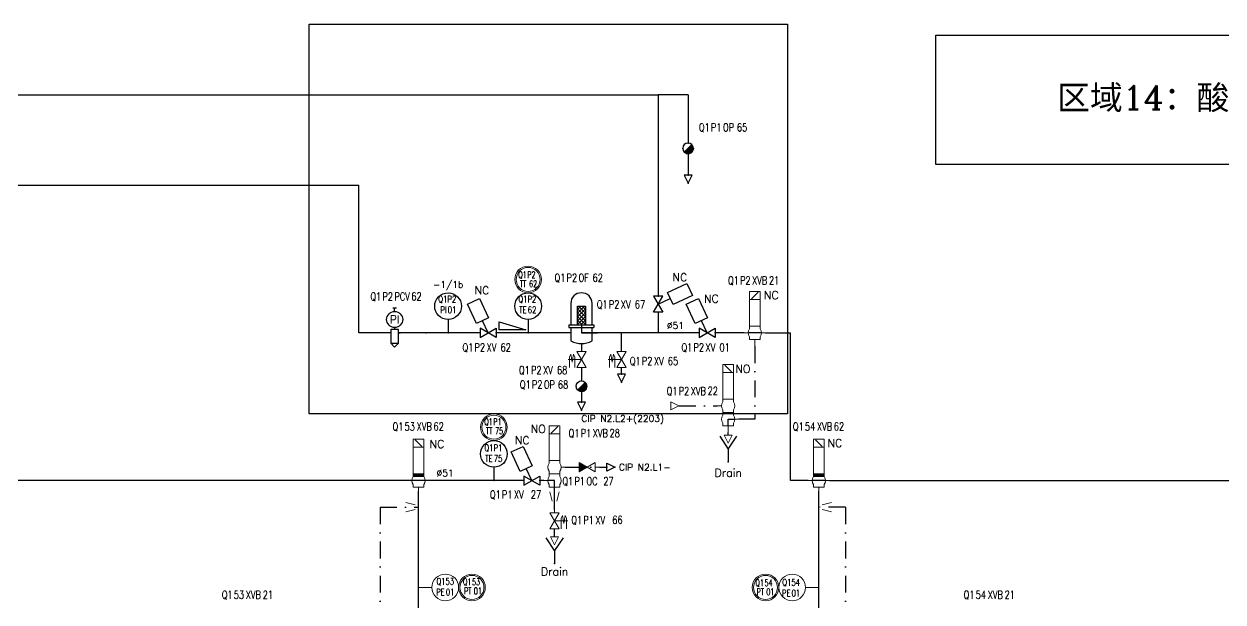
# Model space of a CAD drawing. Header units: inches. Extents: x 14562 to 16152, y 23695 to 24906.
# Drawn here: x 15173.7 to 15623, y 24674.7 to 24891.1 of the extents above; entities that cross this region are included whole.
import ezdxf
from ezdxf.enums import TextEntityAlignment as Align

# ---------------------------------------------------------------- set-up
doc = ezdxf.new("R2010")
doc.units = ezdxf.units.IN
doc.header["$MEASUREMENT"] = 0
doc.linetypes.add('ACAD_ISO02W100', pattern=[15, 12, -3])
doc.linetypes.add('DASHDOT2', pattern=[12.7, 6.35, -3.175, 0, -3.175])
doc.layers.add('31 Equipment', color=7, linetype='Continuous', lineweight=9)
doc.layers.add('33 Instruments Labels', color=7, linetype='Continuous', lineweight=9)
for name, color, linetype in [('CUVERIE', 7, 'Continuous'), ('LIBELLE-INSTRUM', 7, 'Continuous'), ('MATERIEL-DIVERS', 7, 'Continuous'), ('POMPES-PROCESS', 7, 'Continuous'), ('REPERES', 7, 'Continuous'), ('techn-data', 7, 'Continuous'), ('techn-data-rouge', 1, 'Continuous'), ('TEXTES', 7, 'Continuous'), ('TITRE', 7, 'Continuous'), ('TUYAUTERIE-EAU UTILITES FROIDE', 142, 'Continuous'), ('TUYAUTERIE-EGOUT', 32, 'Continuous'), ('TUYAUTERIE-GAZ', 3, 'Continuous'), ('TUYAUTERIE-NEP', 4, 'DASHDOT2'), ('TUYAUTERIE-VAPEUR', 6, 'Continuous'), ('TUYAUTERIE-VAPEUR PROCESS', 6, 'Continuous'), ('TXT_FR', 7, 'Continuous'), ('VANNES', 7, 'Continuous')]:
    doc.layers.add(name, color=color, linetype=linetype)
doc.layers.get('REPERES').off()
doc.styles.add('ROMANC', font='romanc')
doc.styles.add('ROMANS', font='ROMANS.SHX')
pattern_1 = [(45, (0, 0), (-0.02245064, 0.02245064), [])]

# ---------------------------------------------------------------- blocks, each defined once
blk = doc.blocks.new('APV-FCE-GEN-REDCON-1')
at = {"layer": '31 Equipment', "color": 7}
for p, q in [((-2.5, 2.5), (2.5, 1.25)), ((2.5, 1.25), (2.5, 1.25)), ((2.5, -1.25), (-2.5, -2.5))]:
    blk.add_line(p, q, dxfattribs=at)
blk = doc.blocks.new('APV-VLV-SSEAT-M+MP42-3')
at = {"layer": '31 Equipment'}
h = blk.add_hatch(dxfattribs=at)
h.set_pattern_fill('ANSI31', color=256, scale=0.01, style=0)
h.set_pattern_definition(pattern_1)
h.paths.add_polyline_path([(2, 2.5), (-2, 2.5), (-2, 1.5), (2, 1.5)])
at = {"layer": '31 Equipment', "ltscale": 38}
for p, q in [((1.25, 15.25), (-1.25, 12.75)), ((-4, 0), (-2.5, 0)), ((-2, 2.5), (-2, 1.5)), ((-2, 1.5), (2, 1.5)), ((2, 2.5), (2, 1.5)), ((-2, -2.5), (-2, -1.5)), ((2, -2.5), (-2, -2.5)), ((-2, -2.5), (2, -2.5)), ((0, -2.5), (0, -5)), ((2, -2.5), (2, -1.5))]:
    blk.add_line(p, q, dxfattribs=at)
at = {"layer": '31 Equipment', "lineweight": 30}
blk.add_line((-2.5, 0), (2.5, 0), dxfattribs=at)
at = {"layer": '31 Equipment'}
blk.add_line((2.5, 0), (4, 0), dxfattribs=at)
at = {"layer": '31 Equipment', "ltscale": 38}
for points in [[(-2, 12.5), (2, 12.5), (2, 15.5), (-2, 15.5)], [(-2, 2.5), (2, 2.5), (2, 12.5), (-2, 12.5)]]:
    blk.add_lwpolyline(points, close=True, dxfattribs=at)
for start, end in [(143.1301, 216.8699), (323.1301, 36.8699)]:
    blk.add_arc((0, 0), 2.5, start, end, dxfattribs=at)
blk = doc.blocks.new('APV-VLV-SSEAT-SW43-41')
at = {"layer": '31 Equipment', "ltscale": 38}
for p, q in [((1.25, 20.25), (-1.25, 17.75)), ((-2, 7.5), (-2, 6.5)), ((2, 7.5), (2, 6.5)), ((2.5, 5), (4, 5)), ((-2.5, 0), (-4, 0)), ((-2, 2.5), (-2, 3.5)), ((-2, 2.5), (2, 2.5)), ((-2, 2.5), (-2, 1.5)), ((2, 2.5), (2, 3.5)), ((2, 2.5), (2, 1.5)), ((-2, -1.5), (-2, -2.5)), ((-2, -2.5), (2, -2.5)), ((0, -2.5), (0, -5)), ((2, -1.5), (2, -2.5))]:
    blk.add_line(p, q, dxfattribs=at)
at = {"layer": '31 Equipment', "lineweight": 30}
for p, q in [((0, 0), (-2.5, 0)), ((0, -2.5), (0, 0))]:
    blk.add_line(p, q, dxfattribs=at)
at = {"layer": '31 Equipment', "ltscale": 38}
for points in [[(-2, 17.5), (2, 17.5), (2, 20.5), (-2, 20.5)], [(-2, 7.5), (2, 7.5), (2, 17.5), (-2, 17.5)]]:
    blk.add_lwpolyline(points, close=True, dxfattribs=at)
for centre, start, end in [((0, 5), 143.1301, 216.8699), ((0, 5), 323.1301, 36.8699), ((0, 0), 143.1301, 216.8699), ((0, 0), 323.1301, 36.8699)]:
    blk.add_arc(centre, 2.5, start, end, dxfattribs=at)
blk = doc.blocks.new('EGOUT')
at = {"color": 7}
for p, q in [((-3.2, 9.61), (0, 4.81)), ((0, 4.81), (3.2, 9.61)), ((0, 4.81), (0, 0))]:
    blk.add_line(p, q, dxfattribs=at)
at = {"color": 7, "extrusion": (0, -1, 0)}
blk.add_point((0, 0), dxfattribs=at)
at = {"layer": 'POMPES-PROCESS', "style": 'ROMANS'}
blk.add_attdef('EGOUT', text='', height=3, dxfattribs=at).set_placement((0, -4), align=Align.MIDDLE)
blk = doc.blocks.new('APV-SIGN-ARW-FLOW-1')
at = {"layer": '31 Equipment'}
for p, q in [((-1.5, -1.5), (-1.5, 1.5)), ((-1.5, 1.5), (1.5, 0)), ((1.5, 0), (-1.5, -1.5))]:
    blk.add_line(p, q, dxfattribs=at)
blk = doc.blocks.new('APV-VLV-SSEAT-SW42-3')
at = {"layer": '31 Equipment', "ltscale": 38}
for p, q in [((1.25, 15.25), (-1.25, 12.75)), ((-2, 2.5), (-2, 1.5)), ((2, 2.5), (2, 1.5)), ((-2, -2.5), (-2, -1.5)), ((2, -2.5), (-2, -2.5)), ((-2, -2.5), (2, -2.5)), ((0, -2.5), (0, -5)), ((2, -2.5), (2, -1.5))]:
    blk.add_line(p, q, dxfattribs=at)
at = {"layer": '31 Equipment'}
for p, q in [((-4, 0), (-2.5, 0)), ((2.5, 0), (4, 0))]:
    blk.add_line(p, q, dxfattribs=at)
at = {"layer": '31 Equipment', "lineweight": 30}
blk.add_line((2.5, 0), (-2.5, 0), dxfattribs=at)
at = {"layer": '31 Equipment', "ltscale": 38}
for points in [[(-2, 12.5), (2, 12.5), (2, 15.5), (-2, 15.5)], [(-2, 2.5), (2, 2.5), (2, 12.5), (-2, 12.5)]]:
    blk.add_lwpolyline(points, close=True, dxfattribs=at)
for start, end in [(143.1301, 216.8699), (323.1301, 36.8699)]:
    blk.add_arc((0, 0), 2.5, start, end, dxfattribs=at)
blk = doc.blocks.new('FLE23-A')
at = {"color": 7}
for p, q in [((0, 1.5), (-3, 0)), ((-3, 0), (0, -1.5)), ((0, -1.5), (0, 1.5))]:
    blk.add_line(p, q, dxfattribs=at)
at = {"layer": 'MATERIEL-DIVERS', "color": 7, "extrusion": (-1, 0, 0)}
blk.add_point((-3, 0), dxfattribs=at)
at = {"layer": 'MATERIEL-DIVERS', "color": 2}
for p in [(-3, 0), (0, 0)]:
    blk.add_point(p, dxfattribs=at)
at = {"layer": 'MATERIEL-DIVERS', "color": 7, "extrusion": (1, 0, 0)}
blk.add_point((0, 0), dxfattribs=at)
blk = doc.blocks.new('INSTR-M-L-PI')
at = {"color": 7, "extrusion": (0, -1, 0)}
blk.add_point((0, -10), dxfattribs=at)
at = {"layer": 'MATERIEL-DIVERS', "color": 7}
blk.add_line((0, -5), (0, -10), dxfattribs=at)
blk.add_circle((0, 0), 5, dxfattribs=at)
at = {"layer": 'LIBELLE-INSTRUM', "style": 'ROMANS', "width": 0.8, "flags": 8}
blk.add_attdef('PI', text='', height=3, dxfattribs=at).set_placement((0, 0), align=Align.MIDDLE)
blk = doc.blocks.new('INSTR-M-L-TE')
at = {"color": 7, "extrusion": (0, -1, 0)}
blk.add_point((0, -10), dxfattribs=at)
at = {"layer": 'MATERIEL-DIVERS', "color": 7}
blk.add_line((0, -5), (0, -10), dxfattribs=at)
blk.add_circle((0, 0), 5, dxfattribs=at)
at = {"layer": 'LIBELLE-INSTRUM', "style": 'ROMANS', "width": 0.8, "flags": 8}
blk.add_attdef('TE', text='', height=3, dxfattribs=at).set_placement((0, 0), align=Align.MIDDLE)
blk = doc.blocks.new('DETR12MODIF')
at = {"layer": 'MATERIEL-DIVERS', "color": 7}
for p, q in [((-0.67, 9.33), (0.67, 9.33)), ((0, 8), (0, 9.33)), ((-1.33, 0), (-2, 0)), ((-1.33, -4), (-1.33, 1.33)), ((-1.33, 1.33), (1.33, 1.33)), ((1.33, 1.33), (1.33, -4)), ((1.33, 0), (2, 0)), ((-1.33, -4), (0, -5.33)), ((1.33, -4), (-1.33, -4)), ((0, -5.33), (1.33, -4))]:
    blk.add_line(p, q, dxfattribs=at)
at = {"layer": 'MATERIEL-DIVERS'}
blk.add_line((0, 2), (0, 1.33), dxfattribs=at)
blk.add_circle((0, 5), 3, dxfattribs=at)
at = {"layer": 'MATERIEL-DIVERS', "style": 'ROMANS'}
blk.add_text('PI', height=3, dxfattribs=at).set_placement((0, 5), align=Align.MIDDLE)
blk = doc.blocks.new('*X62')
at = {"color": 0}
for p, q in [((688.5, 377.37), (691.13, 380)), ((688.5, 378.79), (689.71, 380)), ((688.5, 375.96), (691.5, 378.96)), ((688.5, 374.54), (691.5, 377.54)), ((688.5, 373.13), (691.5, 376.13)), ((689.78, 373), (691.5, 374.72)), ((691.2, 373), (691.5, 373.3))]:
    blk.add_line(p, q, dxfattribs=at)
blk = doc.blocks.new('SAFILT')
for p, q in [((-4, 11), (-4, 3)), ((-1.5, 3), (-1.5, 10)), ((-1.5, 10), (1.5, 10)), ((1.5, 10), (1.5, 3)), ((4, 3), (4, 11)), ((-4, 0), (-6, 0)), ((-4.68, 3), (-4.68, 2)), ((-4.68, 3), (4.68, 3)), ((-4.68, 2), (4.68, 2)), ((-4, 2), (-4, -3)), ((0, 3), (0, 0)), ((0, 0), (6, 0)), ((4, -3), (4, 2)), ((4.68, 3), (4.68, 2)), ((0, -4), (0, -6))]:
    blk.add_line(p, q)
for centre, radius, start, end in [((0, 11), 4, 0, 180), ((0, 4.5), 8.5, 241.9275, 298.0725)]:
    blk.add_arc(centre, radius, start, end)
at = {"xscale": -1}
blk.add_blockref('*X62', (690, -370), dxfattribs=at)
blk.add_blockref('*X62', (-690, -370))
blk = doc.blocks.new('*X65')
at = {"color": 0}
for p, q in [((96.5, 163), (103.5, 170)), ((96.5, 162.9), (103.6, 170)), ((96.5, 162.9), (103.6, 170)), ((96.5, 162.9), (103.6, 170)), ((96.6, 162.9), (103.6, 169.9)), ((96.6, 162.9), (103.6, 169.9)), ((96.6, 162.8), (103.7, 169.9)), ((96.6, 162.8), (103.7, 169.9)), ((96.6, 162.8), (103.7, 169.9)), ((96.7, 162.8), (103.7, 169.8)), ((96.7, 162.7), (103.8, 169.8)), ((96.7, 162.7), (103.8, 169.8)), ((96.7, 162.7), (103.8, 169.8)), ((96.8, 162.7), (103.8, 169.7)), ((96.8, 162.7), (103.8, 169.7)), ((96.8, 162.6), (103.9, 169.7)), ((96.8, 162.6), (103.9, 169.7)), ((96.9, 162.6), (103.9, 169.6)), ((96.9, 162.6), (103.9, 169.6)), ((96.9, 162.6), (103.9, 169.6)), ((96.9, 162.5), (104, 169.6)), ((97, 162.5), (104, 169.5)), ((97, 162.5), (104, 169.5)), ((97, 162.5), (104, 169.5)), ((97, 162.5), (104, 169.5)), ((97.1, 162.4), (104.1, 169.4)), ((97.1, 162.4), (104.1, 169.4)), ((97.1, 162.4), (104.1, 169.4)), ((97.2, 162.4), (104.1, 169.3)), ((97.2, 162.4), (104.1, 169.3)), ((97.2, 162.4), (104.1, 169.3)), ((97.2, 162.3), (104.2, 169.3)), ((97.3, 162.3), (104.2, 169.2)), ((97.3, 162.3), (104.2, 169.2)), ((97.3, 162.3), (104.2, 169.2)), ((97.3, 162.3), (104.2, 169.2)), ((97.4, 162.2), (104.3, 169.1)), ((97.4, 162.2), (104.3, 169.1)), ((97.4, 162.2), (104.3, 169.1)), ((97.5, 162.2), (104.3, 169)), ((97.5, 162.2), (104.3, 169)), ((97.5, 162.2), (104.3, 169)), ((97.5, 162.1), (104.4, 169)), ((97.6, 162.1), (104.4, 168.9)), ((97.6, 162.1), (104.4, 168.9)), ((97.6, 162.1), (104.4, 168.9)), ((97.7, 162.1), (104.4, 168.8)), ((97.7, 162.1), (104.4, 168.8)), ((97.7, 162.1), (104.4, 168.8)), ((97.7, 162), (104.5, 168.8)), ((97.8, 162), (104.5, 168.7)), ((97.8, 162), (104.5, 168.7)), ((97.8, 162), (104.5, 168.7)), ((97.9, 162), (104.5, 168.6)), ((97.9, 162), (104.5, 168.6)), ((97.9, 162), (104.5, 168.6)), ((98, 161.9), (104.6, 168.5)), ((98, 161.9), (104.6, 168.5)), ((98, 161.9), (104.6, 168.5)), ((98, 161.9), (104.6, 168.5)), ((98.1, 161.9), (104.6, 168.4)), ((98.1, 161.9), (104.6, 168.4)), ((98.1, 161.9), (104.6, 168.4)), ((98.2, 161.8), (104.7, 168.3)), ((98.2, 161.8), (104.7, 168.3)), ((98.2, 161.8), (104.7, 168.3)), ((98.3, 161.8), (104.7, 168.2)), ((98.3, 161.8), (104.7, 168.2)), ((98.3, 161.8), (104.7, 168.2)), ((98.4, 161.8), (104.7, 168.1)), ((98.4, 161.8), (104.7, 168.1)), ((98.4, 161.7), (104.8, 168.1)), ((98.5, 161.7), (104.8, 168)), ((98.5, 161.7), (104.8, 168)), ((98.5, 161.7), (104.8, 168)), ((98.6, 161.7), (104.8, 167.9)), ((98.6, 161.7), (104.8, 167.9)), ((98.6, 161.7), (104.8, 167.9)), ((98.7, 161.7), (104.8, 167.8)), ((98.7, 161.7), (104.8, 167.8)), ((98.8, 161.7), (104.8, 167.7)), ((98.8, 161.6), (104.9, 167.7)), ((98.8, 161.6), (104.9, 167.7)), ((98.9, 161.6), (104.9, 167.6)), ((98.9, 161.6), (104.9, 167.6)), ((98.9, 161.6), (104.9, 167.6)), ((99, 161.6), (104.9, 167.5)), ((99, 161.6), (104.9, 167.5)), ((99, 161.6), (104.9, 167.5)), ((99.1, 161.6), (104.9, 167.4)), ((99.1, 161.6), (104.9, 167.4)), ((99.2, 161.6), (104.9, 167.3)), ((99.2, 161.6), (104.9, 167.3)), ((99.2, 161.6), (104.9, 167.3)), ((99.3, 161.6), (104.9, 167.2)), ((99.3, 161.5), (105, 167.2)), ((99.4, 161.5), (105, 167.1)), ((99.4, 161.5), (105, 167.1)), ((99.4, 161.5), (105, 167.1)), ((99.5, 161.5), (105, 167)), ((99.5, 161.5), (105, 167)), ((99.6, 161.5), (105, 166.9)), ((99.6, 161.5), (105, 166.9)), ((99.6, 161.5), (105, 166.9)), ((99.7, 161.5), (105, 166.8)), ((99.7, 161.5), (105, 166.8)), ((99.8, 161.5), (105, 166.7)), ((99.8, 161.5), (105, 166.7)), ((99.9, 161.5), (105, 166.6)), ((99.9, 161.5), (105, 166.6)), ((99.9, 161.5), (105, 166.6)), ((100, 161.5), (105, 166.5)), ((100, 161.5), (105, 166.5)), ((100.1, 161.5), (105, 166.4)), ((100.1, 161.5), (105, 166.4)), ((100.2, 161.5), (105, 166.3)), ((100.2, 161.5), (105, 166.3)), ((100.3, 161.5), (105, 166.2)), ((100.3, 161.5), (105, 166.2)), ((100.4, 161.5), (105, 166.1)), ((100.4, 161.5), (105, 166.1)), ((100.5, 161.5), (105, 166)), ((100.5, 161.5), (105, 166)), ((100.6, 161.5), (105, 165.9)), ((100.6, 161.5), (105, 165.9)), ((100.7, 161.5), (105, 165.8)), ((100.7, 161.6), (104.9, 165.8)), ((100.8, 161.6), (104.9, 165.7)), ((100.8, 161.6), (104.9, 165.7)), ((100.9, 161.6), (104.9, 165.6)), ((100.9, 161.6), (104.9, 165.6)), ((101, 161.6), (104.9, 165.5)), ((101, 161.6), (104.9, 165.5)), ((101.1, 161.6), (104.9, 165.4)), ((101.2, 161.6), (104.9, 165.3)), ((101.2, 161.6), (104.9, 165.3)), ((101.3, 161.7), (104.8, 165.2)), ((101.3, 161.7), (104.8, 165.2)), ((101.4, 161.7), (104.8, 165.1)), ((101.5, 161.7), (104.8, 165)), ((101.5, 161.7), (104.8, 165)), ((101.6, 161.8), (104.7, 164.9)), ((101.7, 161.8), (104.7, 164.8)), ((101.7, 161.8), (104.7, 164.8)), ((101.8, 161.8), (104.7, 164.7)), ((101.9, 161.9), (104.6, 164.6)), ((102, 161.9), (104.6, 164.5)), ((102, 161.9), (104.6, 164.5)), ((102.1, 162), (104.5, 164.4)), ((102.2, 162), (104.5, 164.3)), ((102.3, 162.1), (104.4, 164.2)), ((102.4, 162.1), (104.4, 164.1)), ((102.5, 162.2), (104.3, 164)), ((102.6, 162.2), (104.3, 163.9)), ((102.7, 162.3), (104.2, 163.8)), ((102.9, 162.4), (104.1, 163.6)), ((103, 162.5), (104, 163.5)), ((103.3, 162.7), (103.8, 163.2))]:
    blk.add_line(p, q, dxfattribs=at)
blk = doc.blocks.new('ST')
at = {"color": 7}
blk.add_line((-1.41, 1.42), (1.42, -1.41), dxfattribs=at)
for start, end in [(134.8377, 315.1619), (315.2431, 134.7569)]:
    blk.add_arc((0, 0), 2, start, end, dxfattribs=at)
at = {"color": 7, "extrusion": (-1, 0, 0)}
blk.add_point((-2, 0), dxfattribs=at)
at = {"color": 7, "extrusion": (0, 1, 0)}
blk.add_point((0, 2), dxfattribs=at)
at = {"color": 7, "extrusion": (1, 0, 0)}
blk.add_point((2, 0), dxfattribs=at)
at = {"color": 7, "extrusion": (0, -1, 0)}
blk.add_point((0, -2), dxfattribs=at)
at = {"color": 7, "xscale": -0.4, "yscale": 0.4, "zscale": 0.4}
blk.add_blockref('*X65', (40, -66.6), dxfattribs=at)
blk = doc.blocks.new('VANNE SIEGE INCLINE')
at = {"color": 7}
for p, q in [((-3, 1.73), (-3, -1.73)), ((-3, -1.73), (3, 1.73)), ((3, -1.73), (-3, 1.73)), ((3, 1.73), (3, -1.73))]:
    blk.add_line(p, q, dxfattribs=at)
at = {"color": 7, "extrusion": (-1, 0, 0)}
blk.add_point((-3, 0), dxfattribs=at)
at = {"color": 7, "extrusion": (1, 0, 0)}
blk.add_point((3, 0), dxfattribs=at)
at = {"layer": 'VANNES'}
for p, q in [((3.23, 12.84), (-0.15, 5.59)), ((7.76, 10.73), (3.23, 12.84)), ((4.38, 3.47), (7.76, 10.73)), ((-0.15, 5.59), (4.38, 3.47)), ((0, 0), (2.11, 4.53))]:
    blk.add_line(p, q, dxfattribs=at)
blk = doc.blocks.new('APV-VLV-SOLV-22-1')
at = {"layer": '31 Equipment', "linetype": 'ACAD_ISO02W100', "ltscale": 38}
for p, q in [((-1, 4.5), (-2, 4)), ((3, 4.5), (-1, 4.5)), ((0, 0), (0, 5)), ((-2, 4), (1, 3.5)), ((-2, 3), (1, 3.5)), ((-1, 2.5), (-2, 3)), ((3, 2.5), (-1, 2.5))]:
    blk.add_line(p, q, dxfattribs=at)
at = {"layer": '31 Equipment', "ltscale": 38}
for p, q in [((-3, 0), (-4, 0)), ((3, 0), (4, 0))]:
    blk.add_line(p, q, dxfattribs=at)
at = {"layer": '31 Equipment'}
for p, q in [((-3, 1.734), (-3, -1.734)), ((-3, -1.734), (3, 1.734)), ((3, -1.734), (-3, 1.734)), ((3, 1.734), (3, -1.734))]:
    blk.add_line(p, q, dxfattribs=at)
blk = doc.blocks.new('APV-INS-M-L-PE')
at = {"layer": '31 Equipment', "color": 7}
blk.add_line((0, -5), (0, -10), dxfattribs=at)
blk.add_circle((0, 0), 5, dxfattribs=at)
at = {"layer": '33 Instruments Labels', "style": 'ROMANS', "width": 0.8, "flags": 8}
blk.add_attdef('PE', text='', height=3, dxfattribs=at).set_placement((0, 0), align=Align.MIDDLE)
blk = doc.blocks.new('APV-INS-F-L-PT')
at = {"layer": '31 Equipment'}
for radius in [5, 4.5]:
    blk.add_circle((0, 0), radius, dxfattribs=at)
blk = doc.blocks.new('APV-INS-F-L-TT')
at = {"layer": '31 Equipment'}
for radius in [5, 4.5]:
    blk.add_circle((0, 0), radius, dxfattribs=at)
blk = doc.blocks.new('REPNORM1')
at = {"layer": 'TEXTES', "style": 'ROMANS', "width": 0.75}
for tag, p in [('ZONE', (-9.75, -1.25)), ('SOUSZONE', (-5.25, -1.25)), ('ELEMENT', (-0.75, -1.25)), ('NUM', (5.59, -1.22))]:
    blk.add_attdef(tag, p, '', height=3, dxfattribs=at)
blk = doc.blocks.new('REPINS')
at = {"layer": 'TEXTES', "style": 'ROMANS', "width": 0.75}
for tag, p in [('ZONE', (-3.3, 1)), ('SOUSZONE', (0.1, 1)), ('NUM', (0.2, -3))]:
    blk.add_attdef(tag, p, '', height=2.5, dxfattribs=at)
blk.add_attdef('ELEMENT', text='', height=2.5, dxfattribs=at).set_placement((-0.2, -3), align=Align.RIGHT)
blk = doc.blocks.new('REPINS2')
at = {"layer": 'TEXTES', "style": 'ROMANS', "width": 0.7}
for tag, p in [('ZONE', (-3.35, 0.8)), ('SOUSZONE', (0.05, 0.8)), ('NUM', (0.7, -2.6))]:
    blk.add_attdef(tag, p, '', height=2.5, dxfattribs=at)
blk.add_attdef('ELEMENT', text='', height=2.5, dxfattribs=at).set_placement((-1.56, -2.59), align=Align.CENTER)
blk = doc.blocks.new('REPNORM')
at = {"layer": 'TEXTES', "style": 'ROMANS', "width": 0.75}
for tag, p in [('ZONE', (-9.75, -1.25)), ('SOUSZONE', (-5.25, -1.25)), ('ELEMENT', (0, -1.25)), ('NUM', (4.5, -1.25))]:
    blk.add_attdef(tag, p, '', height=3, dxfattribs=at)
blk = doc.blocks.new('APV-FCE-NRV-GEN-1')
at = {"layer": '31 Equipment'}
h = blk.add_hatch(dxfattribs=at)
h.set_pattern_fill('ANSI31', color=256, scale=0.01, style=0)
h.set_pattern_definition(pattern_1)
h.paths.add_polyline_path([(3, 1.75), (3, -1.75), (0, 0)])
at = {"layer": '31 Equipment', "linetype": 'ACAD_ISO02W100', "ltscale": 38}
for p, q in [((-3, 0), (-5, 0)), ((0, 0), (-3, 1.75)), ((-3, 1.75), (-3, -1.75)), ((0, 0), (-3, -1.75)), ((0, 0), (3, 1.75)), ((0, 0), (3, -1.75)), ((3, 1.75), (3, -1.75)), ((3, 0), (5, 0))]:
    blk.add_line(p, q, dxfattribs=at)
blk = doc.blocks.new('PENTE-G')
at = {"layer": 'MATERIEL-DIVERS'}
blk.add_lwpolyline([(-5, 2), (5, 2), (5, 5), (-5, 2)], dxfattribs=at)

msp = doc.modelspace()

# ---------------------------------------------------------------- linework, layer by layer
at = {"layer": 'MATERIEL-DIVERS'}
msp.add_lwpolyline([(15760.91, 24887), (15760.91, 24838.5), (15515.41, 24838.5), (15515.41, 24887)], close=True, dxfattribs=at)
at = {"layer": 'techn-data-rouge'}
msp.add_lwpolyline([(15280.58, 24891.13), (15459.79, 24891.13), (15459.79, 24745.1), (15280.58, 24745.1)], close=True, dxfattribs=at)
at = {"layer": 'TUYAUTERIE-EGOUT'}
for p, q in [((15422.54, 24842.57), (15422.54, 24834.57)), ((15437.62, 24737.15), (15437.62, 24738.15)), ((15372.56, 24699.14), (15372.56, 24702.14))]:
    msp.add_line(p, q, dxfattribs=at)
at = {"layer": 'TUYAUTERIE-GAZ'}
for p, q in [((14670.14, 24830.82), (15299.15, 24830.82)), ((15299.15, 24775.48), (15299.15, 24830.82)), ((15411.37, 24783.23), (15411.37, 24775.48)), ((15311.28, 24775.48), (15299.15, 24775.48)), ((15344.62, 24775.48), (15313.95, 24775.48)), ((15344.62, 24775.48), (15314.62, 24775.48)), ((15378.62, 24775.48), (15350.62, 24775.48)), ((15377.62, 24775.48), (15350.62, 24775.48)), ((15426.66, 24775.48), (15382.62, 24775.48)), ((15397.62, 24768.48), (15397.62, 24775.48)), ((15443.62, 24775.48), (15432.66, 24775.48)), ((15451.62, 24775.48), (15461, 24775.48)), ((15382.62, 24765.47), (15382.62, 24765.49)), ((15397.62, 24765.47), (15397.62, 24765.49)), ((15361, 24720.14), (14875.59, 24720.14)), ((15317.59, 24720.14), (15288.87, 24720.14)), ((15321.59, 24644.14), (15321.59, 24716.14)), ((15321.59, 24644.14), (15321.59, 24716.14)), ((15368.56, 24720.14), (15367, 24720.14)), ((15372.56, 24709.14), (15372.56, 24720.14)), ((15471.59, 24644.14), (15471.59, 24716.14)), ((15471.59, 24644.14), (15471.59, 24716.14)), ((15475.59, 24720.14), (15767.59, 24720.14))]:
    msp.add_line(p, q, dxfattribs=at)
msp.add_lwpolyline([(15467.59, 24720.14), (15461, 24720.14), (15461, 24775.48)], dxfattribs=at)
at = {"layer": 'TUYAUTERIE-NEP'}
for p, q in [((15447.62, 24770.48), (15447.62, 24743.15)), ((15419.15, 24748.15), (15433.62, 24748.15)), ((15447.62, 24743.15), (15441.62, 24743.15)), ((15376.56, 24725.14), (15392.16, 24725.14)), ((15307.13, 24710.14), (15321.59, 24710.14)), ((15307.13, 24710.14), (15307.13, 24660.14)), ((15481.59, 24710.14), (15471.59, 24710.14)), ((15481.59, 24710.14), (15481.59, 24660.14))]:
    msp.add_line(p, q, dxfattribs=at)
at = {"layer": 'TUYAUTERIE-VAPEUR'}
for p, q in [((14722.09, 24864.58), (15411.37, 24864.58)), ((15411.37, 24864.58), (15411.37, 24789.23))]:
    msp.add_line(p, q, dxfattribs=at)
at = {"layer": 'TUYAUTERIE-VAPEUR PROCESS'}
for p, q in [((15422.54, 24864.58), (15411.37, 24864.58)), ((15422.54, 24864.58), (15422.54, 24846.57)), ((15382.62, 24769.48), (15382.62, 24768.48)), ((15382.62, 24762.48), (15382.62, 24757.48)), ((15397.61, 24759.98), (15397.61, 24762.48)), ((15382.62, 24753.48), (15382.62, 24749.48))]:
    msp.add_line(p, q, dxfattribs=at)
at = {"layer": 'VANNES', "color": 7, "extrusion": (0, -1, 0)}
msp.add_point((15324.37, 24775.51), dxfattribs=at)

# ---------------------------------------------------------------- block references
at = {"layer": '33 Instruments Labels', "xscale": -1}
msp.add_blockref('APV-INS-F-L-TT', (15362.62, 24795.48), dxfattribs=at)
at = {"layer": '33 Instruments Labels'}
for name, p in [('INSTR-M-L-TE', (15349.81, 24730.14)), ('APV-INS-F-L-PT', (15341.59, 24680.14)), ('APV-INS-F-L-PT', (15451.59, 24680.14))]:
    msp.add_blockref(name, p, dxfattribs=at)
at = {"layer": '33 Instruments Labels', "xscale": -1, "rotation": 270}
msp.add_blockref('APV-INS-M-L-PE', (15331.59, 24680.14), dxfattribs=at)
at = {"layer": '33 Instruments Labels', "rotation": 90}
msp.add_blockref('APV-INS-M-L-PE', (15461.59, 24680.14), dxfattribs=at)
at = {"layer": 'CUVERIE', "xscale": -1, "rotation": 90}
for p in [(15382.62, 24765.48), (15397.61, 24765.48)]:
    msp.add_blockref('APV-VLV-SOLV-22-1', p, dxfattribs=at)
at = {"layer": 'MATERIEL-DIVERS'}
for name, p, rotation in [('ST', (15422.54, 24844.57), 90), ('APV-SIGN-ARW-FLOW-1', (15437.62, 24735.65), 270)]:
    msp.add_blockref(name, p, dxfattribs=dict(at, rotation=rotation))
at = {"layer": 'MATERIEL-DIVERS', "xscale": -1}
for name, p, rotation in [('VANNE SIEGE INCLINE', (15411.37, 24786.23), 270), ('APV-SIGN-ARW-FLOW-1', (15417.65, 24748.15), 180), ('APV-SIGN-ARW-FLOW-1', (15372.56, 24697.64), 90)]:
    msp.add_blockref(name, p, dxfattribs=dict(at, rotation=rotation))
at = {"layer": 'MATERIEL-DIVERS'}
for name, p in [('INSTR-M-L-PI', (15332.62, 24785.48)), ('INSTR-M-L-TE', (15362.62, 24785.48)), ('SAFILT', (15382.62, 24775.48)), ('DETR12MODIF', (15312.62, 24775.48))]:
    msp.add_blockref(name, p, dxfattribs=at)
at = {"layer": 'MATERIEL-DIVERS', "xscale": -1}
for name, p in [('VANNE SIEGE INCLINE', (15347.62, 24775.48)), ('VANNE SIEGE INCLINE', (15429.66, 24775.48)), ('PENTE-G', (15356.75, 24774.56)), ('ST', (15382.62, 24755.48)), ('VANNE SIEGE INCLINE', (15364, 24720.14)), ('APV-FCE-NRV-GEN-1', (15384.78, 24725.14)), ('FLE23-A', (15392.16, 24725.14))]:
    msp.add_blockref(name, p, dxfattribs=at)
at = {"layer": 'MATERIEL-DIVERS'}
msp.add_blockref('EGOUT', (15437.62, 24727.15), dxfattribs=at).add_auto_attribs({'EGOUT': 'Drain'})
for p, xscale, yscale, zscale, rotation in [((15318.59, 24710.14), -0.7, 0.7, 0.7, 180), ((15372.56, 24714.14), 0.7000000000000455, 0.7000000000000455, 0.7000000000000455, 270), ((15474.59, 24710.14), 0.7, 0.7, 0.7, 180)]:
    msp.add_blockref('APV-FCE-GEN-REDCON-1', p, dxfattribs=dict(at, xscale=xscale, yscale=yscale, zscale=zscale, rotation=rotation))
ref = msp.add_blockref('EGOUT', (15372.56, 24689.14), dxfattribs=dict(at, xscale=-1))
ref.add_attrib('EGOUT', 'Drain', dxfattribs={"layer": 'POMPES-PROCESS', "height": 3, "style": 'ROMANS'}).set_placement((15372.56, 24686.14), align=Align.MIDDLE)
at = {"layer": 'REPERES'}
ref = msp.add_blockref('REPNORM', (15436.38, 24852.18), dxfattribs=at)
ref.add_attrib('ZONE', 'Q1', (15426.63, 24850.93), dxfattribs={"layer": 'TEXTES', "height": 3, "style": 'ROMANS', "width": 0.75})
ref.add_attrib('SOUSZONE', 'P1', (15431.13, 24850.93), dxfattribs={"layer": 'TEXTES', "height": 3, "style": 'ROMANS', "width": 0.75})
ref.add_attrib('ELEMENT', 'OP', (15435.65, 24850.93), dxfattribs={"layer": 'TEXTES', "height": 3, "style": 'ROMANS', "width": 0.75})
ref.add_attrib('NUM', '65', (15440.88, 24850.93), dxfattribs={"layer": 'TEXTES', "height": 3, "style": 'ROMANS', "width": 0.75})
for name, p, values in [('REPINS2', (15362.29, 24795.19), {'ZONE': 'Q1', 'SOUSZONE': 'P2', 'NUM': '62', 'ELEMENT': 'TT'}), ('REPNORM1', (15447.29, 24794.84), {'ZONE': 'Q1', 'SOUSZONE': 'P2', 'ELEMENT': 'XVB', 'NUM': '21'}), ('REPNORM1', (15313.29, 24788.84), {'ZONE': 'Q1', 'SOUSZONE': 'P2', 'ELEMENT': 'PCV', 'NUM': '62'}), ('REPINS', (15332.29, 24785.84), {'ZONE': 'Q1', 'SOUSZONE': 'P2', 'ELEMENT': 'PI', 'NUM': '01'}), ('REPNORM1', (15424.29, 24753.44), {'ZONE': 'Q1', 'SOUSZONE': 'P2', 'ELEMENT': 'XVB', 'NUM': '22'}), ('REPINS2', (15349.56, 24740.14), {'ZONE': 'Q1', 'SOUSZONE': 'P1', 'NUM': '75', 'ELEMENT': 'TT'}), ('REPNORM1', (15321.59, 24740.14), {'ZONE': 'Q1', 'SOUSZONE': '53', 'ELEMENT': 'XVB', 'NUM': '62'}), ('REPNORM1', (15387.56, 24737.64), {'ZONE': 'Q1', 'SOUSZONE': 'P1', 'ELEMENT': 'XVB', 'NUM': '28'}), ('REPNORM1', (15471.59, 24740.14), {'ZONE': 'Q1', 'SOUSZONE': '54', 'ELEMENT': 'XVB', 'NUM': '62'}), ('REPNORM1', (15385.22, 24719.69), {'ZONE': 'Q1', 'SOUSZONE': 'P1', 'ELEMENT': 'OC', 'NUM': '27'}), ('REPNORM1', (15358.06, 24714.64), {'ZONE': 'Q1', 'SOUSZONE': 'P1', 'ELEMENT': 'XV', 'NUM': '27'}), ('REPNORM1', (15388.56, 24705.14), {'ZONE': 'Q1', 'SOUSZONE': 'P1', 'ELEMENT': 'XV', 'NUM': '66'}), ('REPINS', (15331.59, 24680.16), {'ZONE': 'Q1', 'SOUSZONE': '53', 'ELEMENT': 'PE', 'NUM': '01'}), ('REPINS2', (15341.59, 24680.16), {'ZONE': 'Q1', 'SOUSZONE': '53', 'NUM': '01', 'ELEMENT': 'PT'}), ('REPINS2', (15451.17, 24679.8), {'ZONE': 'Q1', 'SOUSZONE': '54', 'NUM': '01', 'ELEMENT': 'PT'}), ('REPINS', (15461.17, 24679.8), {'ZONE': 'Q1', 'SOUSZONE': '54', 'ELEMENT': 'PE', 'NUM': '01'}), ('REPNORM1', (15257.59, 24677.14), {'ZONE': 'Q1', 'SOUSZONE': '53', 'ELEMENT': 'XVB', 'NUM': '21'}), ('REPNORM1', (15535.59, 24677.14), {'ZONE': 'Q1', 'SOUSZONE': '54', 'ELEMENT': 'XVB', 'NUM': '21'})]:
    msp.add_blockref(name, p, dxfattribs=at).add_auto_attribs(values)
ref = msp.add_blockref('REPNORM', (15382.29, 24795.84), dxfattribs=at)
ref.add_attrib('ZONE', 'Q1', (15372.54, 24794.59), dxfattribs={"layer": 'TEXTES', "height": 3, "style": 'ROMANS', "width": 0.75})
ref.add_attrib('SOUSZONE', 'P2', (15377.04, 24794.59), dxfattribs={"layer": 'TEXTES', "height": 3, "style": 'ROMANS', "width": 0.75})
ref.add_attrib('ELEMENT', 'OF', (15381.55, 24794.59), dxfattribs={"layer": 'TEXTES', "height": 3, "style": 'ROMANS', "width": 0.75})
ref.add_attrib('NUM', '62', (15386.79, 24794.59), dxfattribs={"layer": 'TEXTES', "height": 3, "style": 'ROMANS', "width": 0.75})
for p, rotation, values in [((15362.29, 24785.84), 0.0002280594390136059, {'ZONE': 'Q1', 'SOUSZONE': 'P2', 'ELEMENT': 'TE', 'NUM': '62'}), ((15349.56, 24730.14), 0.0002280594390062327, {'ZONE': 'Q1', 'SOUSZONE': 'P1', 'ELEMENT': 'TE', 'NUM': '75'})]:
    msp.add_blockref('REPINS', p, dxfattribs=dict(at, rotation=rotation)).add_auto_attribs(values)
ref = msp.add_blockref('REPNORM', (15398.12, 24785.88), dxfattribs=at)
ref.add_attrib('ZONE', 'Q1', (15388.37, 24784.63), dxfattribs={"layer": 'TEXTES', "height": 3, "style": 'ROMANS', "width": 0.75})
ref.add_attrib('SOUSZONE', 'P2', (15392.87, 24784.63), dxfattribs={"layer": 'TEXTES', "height": 3, "style": 'ROMANS', "width": 0.75})
ref.add_attrib('ELEMENT', 'XV', (15397.39, 24784.63), dxfattribs={"layer": 'TEXTES', "height": 3, "style": 'ROMANS', "width": 0.75})
ref.add_attrib('NUM', '67', (15402.62, 24784.63), dxfattribs={"layer": 'TEXTES', "height": 3, "style": 'ROMANS', "width": 0.75})
ref = msp.add_blockref('REPNORM', (15347.8, 24769.75), dxfattribs=at)
ref.add_attrib('ZONE', 'Q1', (15338.05, 24768.5), dxfattribs={"layer": 'TEXTES', "height": 3, "style": 'ROMANS', "width": 0.75})
ref.add_attrib('SOUSZONE', 'P2', (15342.55, 24768.5), dxfattribs={"layer": 'TEXTES', "height": 3, "style": 'ROMANS', "width": 0.75})
ref.add_attrib('ELEMENT', 'XV', (15347.07, 24768.5), dxfattribs={"layer": 'TEXTES', "height": 3, "style": 'ROMANS', "width": 0.75})
ref.add_attrib('NUM', '62', (15352.3, 24768.5), dxfattribs={"layer": 'TEXTES', "height": 3, "style": 'ROMANS', "width": 0.75})
ref = msp.add_blockref('REPNORM', (15429.85, 24769.75), dxfattribs=at)
ref.add_attrib('ZONE', 'Q1', (15420.1, 24768.5), dxfattribs={"layer": 'TEXTES', "height": 3, "style": 'ROMANS', "width": 0.75})
ref.add_attrib('SOUSZONE', 'P2', (15424.6, 24768.5), dxfattribs={"layer": 'TEXTES', "height": 3, "style": 'ROMANS', "width": 0.75})
ref.add_attrib('ELEMENT', 'XV', (15429.11, 24768.5), dxfattribs={"layer": 'TEXTES', "height": 3, "style": 'ROMANS', "width": 0.75})
ref.add_attrib('NUM', '01', (15434.35, 24768.5), dxfattribs={"layer": 'TEXTES', "height": 3, "style": 'ROMANS', "width": 0.75})
ref = msp.add_blockref('REPNORM', (15410.49, 24764.65), dxfattribs=at)
ref.add_attrib('ZONE', 'Q1', (15400.74, 24763.4), dxfattribs={"layer": 'TEXTES', "height": 3, "style": 'ROMANS', "width": 0.75})
ref.add_attrib('SOUSZONE', 'P2', (15405.24, 24763.41), dxfattribs={"layer": 'TEXTES', "height": 3, "style": 'ROMANS', "width": 0.75})
ref.add_attrib('ELEMENT', 'XV', (15409.76, 24763.41), dxfattribs={"layer": 'TEXTES', "height": 3, "style": 'ROMANS', "width": 0.75})
ref.add_attrib('NUM', '65', (15414.99, 24763.41), dxfattribs={"layer": 'TEXTES', "height": 3, "style": 'ROMANS', "width": 0.75})
ref = msp.add_blockref('REPNORM', (15368.95, 24761.26), dxfattribs=at)
ref.add_attrib('ZONE', 'Q1', (15359.2, 24760.01), dxfattribs={"layer": 'TEXTES', "height": 3, "style": 'ROMANS', "width": 0.75})
ref.add_attrib('SOUSZONE', 'P2', (15363.7, 24760.02), dxfattribs={"layer": 'TEXTES', "height": 3, "style": 'ROMANS', "width": 0.75})
ref.add_attrib('ELEMENT', 'XV', (15368.22, 24760.02), dxfattribs={"layer": 'TEXTES', "height": 3, "style": 'ROMANS', "width": 0.75})
ref.add_attrib('NUM', '68', (15373.45, 24760.02), dxfattribs={"layer": 'TEXTES', "height": 3, "style": 'ROMANS', "width": 0.75})
ref = msp.add_blockref('REPNORM', (15369.29, 24755.84), dxfattribs=at)
ref.add_attrib('ZONE', 'Q1', (15359.54, 24754.59), dxfattribs={"layer": 'TEXTES', "height": 3, "style": 'ROMANS', "width": 0.75})
ref.add_attrib('SOUSZONE', 'P2', (15364.04, 24754.59), dxfattribs={"layer": 'TEXTES', "height": 3, "style": 'ROMANS', "width": 0.75})
ref.add_attrib('ELEMENT', 'OP', (15368.55, 24754.59), dxfattribs={"layer": 'TEXTES', "height": 3, "style": 'ROMANS', "width": 0.75})
ref.add_attrib('NUM', '68', (15373.79, 24754.59), dxfattribs={"layer": 'TEXTES', "height": 3, "style": 'ROMANS', "width": 0.75})
at = {"layer": 'TITRE', "color": 7, "rotation": 90}
for p in [(15397.61, 24759.98), (15382.62, 24749.48)]:
    msp.add_blockref('FLE23-A', p, dxfattribs=at)
at = {"layer": 'TUYAUTERIE-EAU UTILITES FROIDE', "rotation": 90}
msp.add_blockref('FLE23-A', (15422.54, 24834.57), dxfattribs=at)
at = {"layer": 'TUYAUTERIE-NEP'}
for name, p in [('APV-VLV-SSEAT-SW42-3', (15447.62, 24775.48)), ('APV-INS-F-L-TT', (15349.81, 24740.14))]:
    msp.add_blockref(name, p, dxfattribs=at)
at = {"layer": 'TUYAUTERIE-NEP', "xscale": -1}
for p in [(15321.59, 24720.14), (15471.59, 24720.14)]:
    msp.add_blockref('APV-VLV-SSEAT-M+MP42-3', p, dxfattribs=at)
at = {"layer": 'VANNES', "xscale": -1}
msp.add_blockref('APV-VLV-SSEAT-SW43-41', (15437.62, 24743.15), dxfattribs=at)
at = {"layer": 'VANNES'}
msp.add_blockref('APV-VLV-SSEAT-SW43-41', (15372.56, 24720.14), dxfattribs=at)
at = {"layer": 'VANNES', "rotation": 270}
msp.add_blockref('APV-VLV-SOLV-22-1', (15372.56, 24705.14), dxfattribs=at)

# ---------------------------------------------------------------- texts
at = {"layer": '31 Equipment', "style": 'ROMANS'}
for s, p in [('CIP N2.L2+(2203)', (15382.59, 24742.12)), ('CIP N2.L1-', (15396.64, 24723.9))]:
    msp.add_text(s, height=2.5, dxfattribs=at).set_placement(p)
at = {"layer": 'techn-data', "style": 'ROMANS'}
for s, p in [('-1/1b', (15332.67, 24793.56)), ('%%C51', (15417.82, 24778.2)), ('%%C51', (15331.51, 24722.98))]:
    msp.add_text(s, height=2.5, dxfattribs=at).set_placement(p, align=Align.MIDDLE_CENTER)
at = {"layer": 'TEXTES', "style": 'ROMANS'}
for s, p in [('NC', (15416.7, 24794.78)), ('NC', (15342.57, 24789.91)), ('NC', (15428.55, 24786.77)), ('NC', (15451, 24788.09)), ('NO', (15440.27, 24760.49)), ('NO', (15363.58, 24737.98)), ('NC', (15325.72, 24732.35)), ('NC', (15357.66, 24733.74)), ('NC', (15474.82, 24732.71))]:
    msp.add_text(s, height=3, dxfattribs=at).set_placement(p)
at = {"layer": 'TXT_FR', "insert": (15633.02, 24863.09), "char_height": 9, "width": 294.206, "attachment_point": 5, "style": 'ROMANC'}
msp.add_mtext('{\\fSimSun|b0|i0|c134|p2;区域}14{\\fSimSun|b0|i0|c134|p2;：酸奶发酵系统\\fSimSun|b0|i0|c0|p2;MT\\fSimSun|b0|i0|c134|p2;1}', dxfattribs=at)

doc.saveas('drawing.dxf')
